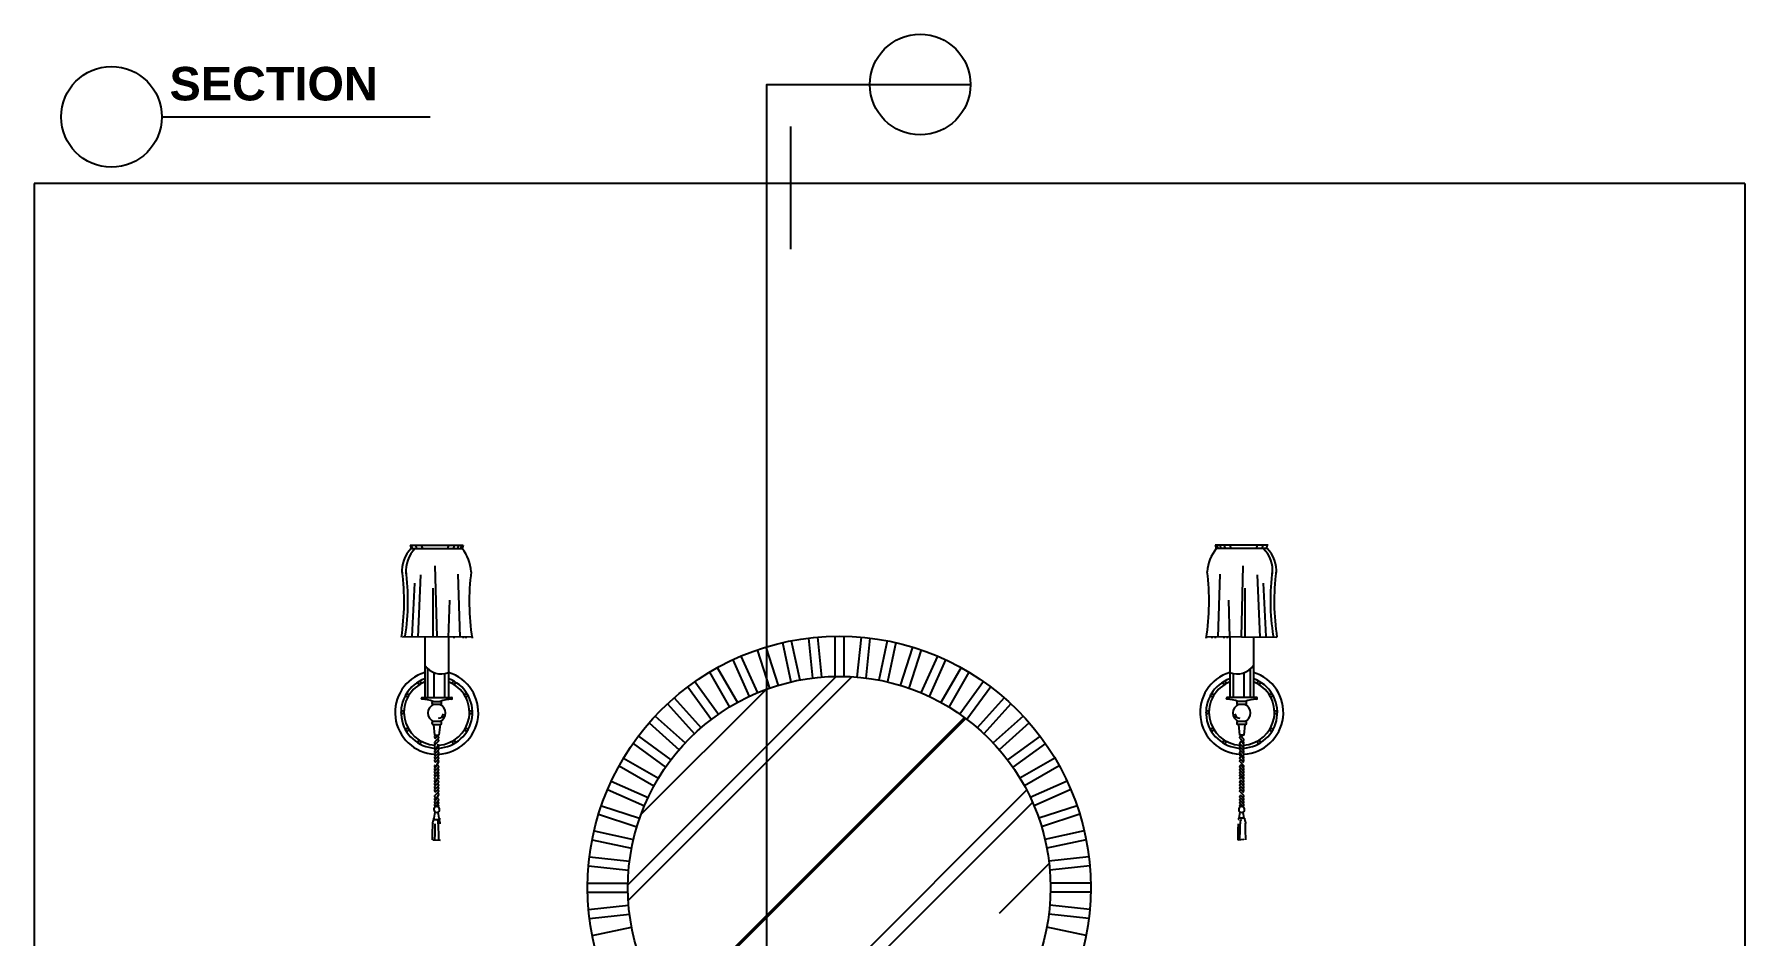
# Model space of a CAD drawing. Header units: inches. Extents: x 10 to 52.5, y 12.6 to 37.4.
# Drawn here: x 13.234 to 15.784, y 20.275 to 21.619 of the extents above; entities that cross this region are included whole.
import ezdxf

# ---------------------------------------------------------------- set-up
doc = ezdxf.new("R2010")
doc.units = ezdxf.units.IN
doc.header["$MEASUREMENT"] = 0
for name, color, linetype in [('02', 2, 'Continuous'), ('1', 1, 'Continuous'), ('4', 4, 'Continuous'), ('8', 8, 'Continuous')]:
    doc.layers.add(name, color=color, linetype=linetype)
doc.styles.add('HT', font='swisseb.ttf')

msp = doc.modelspace()

# ---------------------------------------------------------------- hatches: boundary and pattern name
at = {"layer": '8'}
h = msp.add_hatch(dxfattribs=at)
h.set_pattern_fill('AR-RROOF', color=256, scale=0.241, angle=45, style=0)
h.set_pattern_definition([(45, (23.80628, 18.5362), (0.204495, 0.545321), [3.615, -0.482, 1.205, -0.241]), (45, (23.94772, 18.84805), (-0.397062, 0.056236), [0.723, -0.07953, 1.446, -0.18075]), (45, (23.74663, 18.76625), (0.7719697, 1.0003228), [1.928, -0.3374, 0.964, -0.241])])
h.paths.add_polyline_path([(14.3257, 20.0511, 0.520819), (14.7487, 20.3471, 0.520819), (14.3257, 20.643)])
h.paths.add_polyline_path([(14.3257, 20.643, 0.315081), (14.1187, 20.3471, 0.315081), (14.3257, 20.0511)])

# ---------------------------------------------------------------- linework, layer by layer
at = {"layer": '02'}
for p, q in [((13.4238, 21.4962), (13.8238, 21.4962)), ((13.7943, 20.8576), (13.8731, 20.8576)), ((13.7943, 20.8576), (13.7958, 20.8525)), ((13.7955, 20.8577), (13.7971, 20.8527)), ((13.7958, 20.8525), (13.8715, 20.8525)), ((13.802, 20.8576), (13.8036, 20.8525)), ((13.8107, 20.8576), (13.8123, 20.8525)), ((13.8515, 20.8575), (13.85, 20.8525)), ((13.8596, 20.8573), (13.8581, 20.8522)), ((13.8661, 20.8575), (13.8645, 20.8525)), ((13.8706, 20.8575), (13.869, 20.8525)), ((13.8731, 20.8576), (13.8715, 20.8525)), ((15.0731, 20.8576), (14.9943, 20.8576)), ((14.9943, 20.8576), (14.9958, 20.8525)), ((15.0715, 20.8525), (14.9958, 20.8525)), ((14.9968, 20.8575), (14.9983, 20.8525)), ((15.0013, 20.8575), (15.0028, 20.8525)), ((15.0077, 20.8573), (15.0092, 20.8522)), ((15.0159, 20.8575), (15.0174, 20.8525)), ((15.0566, 20.8576), (15.0551, 20.8525)), ((15.0653, 20.8576), (15.0638, 20.8525)), ((15.0718, 20.8577), (15.0703, 20.8527)), ((13.8062, 20.7206), (13.8099, 20.8135)), ((13.8342, 20.721), (13.8313, 20.827)), ((13.8687, 20.7206), (13.8657, 20.8144)), ((14.9986, 20.7206), (15.0017, 20.8144)), ((15.0332, 20.721), (15.0361, 20.827)), ((15.0612, 20.7206), (15.0574, 20.8135)), ((13.7973, 20.7213), (13.8012, 20.8009)), ((13.8284, 20.7199), (13.8284, 20.7936)), ((15.039, 20.7199), (15.039, 20.7936)), ((15.0701, 20.7213), (15.0661, 20.8009)), ((13.8514, 20.7199), (13.8531, 20.7757)), ((15.0159, 20.7199), (15.0143, 20.7757)), ((13.7839, 20.7202), (13.7839, 20.7213)), ((13.7839, 20.7213), (13.8865, 20.7209)), ((13.7884, 20.7213), (13.7884, 20.7206)), ((13.7928, 20.7206), (13.7928, 20.7213)), ((13.7973, 20.7213), (13.7973, 20.7202)), ((13.8062, 20.7202), (13.8062, 20.7206)), ((13.815, 20.7216), (13.815, 20.7206)), ((13.8159, 20.7206), (13.8159, 20.6308)), ((13.8239, 20.7216), (13.8239, 20.7199)), ((13.8417, 20.7209), (13.8417, 20.7216)), ((13.8461, 20.7216), (13.8461, 20.7206)), ((13.8514, 20.7199), (13.8514, 20.6308)), ((13.8598, 20.7192), (13.8598, 20.7202)), ((13.8643, 20.7202), (13.8643, 20.7206)), ((13.8687, 20.7206), (13.8687, 20.7199)), ((13.8731, 20.7199), (13.8731, 20.7192)), ((13.8776, 20.7192), (13.8776, 20.7209)), ((13.8865, 20.7209), (13.8865, 20.7189)), ((14.3492, 20.7124), (14.3616, 20.6537)), ((14.3623, 20.7152), (14.3748, 20.6565)), ((14.3878, 20.7192), (14.3941, 20.6596)), ((14.4012, 20.7206), (14.4074, 20.661)), ((14.427, 20.722), (14.427, 20.662)), ((14.4404, 20.722), (14.4404, 20.662)), ((14.4662, 20.7206), (14.4599, 20.661)), ((14.4795, 20.7192), (14.4733, 20.6596)), ((14.5051, 20.7152), (14.4926, 20.6565)), ((14.5182, 20.7124), (14.5057, 20.6537)), ((15.0863, 20.7202), (14.9809, 20.7209)), ((14.9809, 20.7209), (14.9809, 20.7189)), ((14.9898, 20.7192), (14.9898, 20.7209)), ((14.9942, 20.7199), (14.9942, 20.7192)), ((14.9986, 20.7206), (14.9986, 20.7199)), ((15.0031, 20.7202), (15.0031, 20.7206)), ((15.0075, 20.7192), (15.0075, 20.7202)), ((15.012, 20.7199), (15.012, 20.7192)), ((15.0159, 20.7199), (15.0159, 20.6308)), ((15.0212, 20.7216), (15.0212, 20.7206)), ((15.0256, 20.7209), (15.0256, 20.7216)), ((15.0434, 20.7216), (15.0434, 20.7199)), ((15.0479, 20.7206), (15.0479, 20.7216)), ((15.0514, 20.7206), (15.0514, 20.6308)), ((15.0567, 20.7206), (15.0567, 20.7216)), ((15.0612, 20.7202), (15.0612, 20.7206)), ((15.0701, 20.7213), (15.0701, 20.7202)), ((15.0745, 20.7206), (15.0745, 20.7213)), ((15.079, 20.7213), (15.079, 20.7206)), ((15.0834, 20.7202), (15.0834, 20.7213)), ((14.275, 20.6868), (14.2995, 20.632)), ((14.2873, 20.6923), (14.3117, 20.6375)), ((14.3114, 20.7016), (14.33, 20.6445)), ((14.3242, 20.7057), (14.3427, 20.6486)), ((14.5432, 20.7057), (14.5246, 20.6486)), ((14.5559, 20.7016), (14.5374, 20.6445)), ((14.58, 20.6923), (14.5556, 20.6375)), ((14.5923, 20.6868), (14.5679, 20.632)), ((13.8205, 20.6308), (13.8205, 20.6734)), ((13.8301, 20.6308), (13.8301, 20.6676)), ((13.846, 20.6308), (13.846, 20.6662)), ((14.2404, 20.6684), (14.2704, 20.6164)), ((14.252, 20.6751), (14.282, 20.6231)), ((14.6153, 20.6751), (14.5853, 20.6231)), ((14.627, 20.6684), (14.597, 20.6164)), ((15.0214, 20.6308), (15.0214, 20.6662)), ((15.0372, 20.6308), (15.0372, 20.6676)), ((15.0468, 20.6308), (15.0468, 20.6734)), ((13.8115, 20.6308), (13.8559, 20.6308)), ((14.1878, 20.6302), (14.2279, 20.5856)), ((14.2079, 20.6464), (14.2431, 20.5979)), ((14.2187, 20.6543), (14.254, 20.6058)), ((14.6486, 20.6543), (14.6134, 20.6058)), ((14.6595, 20.6464), (14.6242, 20.5979)), ((14.6796, 20.6302), (14.6394, 20.5856)), ((15.0559, 20.6308), (15.0115, 20.6308)), ((13.8389, 20.6202), (13.8285, 20.6202)), ((14.1778, 20.6212), (14.218, 20.5766)), ((14.6895, 20.6212), (14.6494, 20.5766)), ((15.0389, 20.6202), (15.0285, 20.6202)), ((13.8389, 20.595), (13.8285, 20.595)), ((13.8287, 20.5905), (13.8303, 20.5744)), ((13.8386, 20.5905), (13.837, 20.5744)), ((14.1506, 20.5929), (14.1951, 20.5528)), ((14.1595, 20.6029), (14.2041, 20.5628)), ((14.7078, 20.6029), (14.6632, 20.5628)), ((14.7168, 20.5929), (14.6722, 20.5528)), ((15.0389, 20.595), (15.0285, 20.595)), ((15.0287, 20.5905), (15.0303, 20.5744)), ((15.0386, 20.5905), (15.037, 20.5744)), ((13.8303, 20.5744), (13.837, 20.5744)), ((13.8362, 20.5744), (13.8311, 20.569)), ((13.8362, 20.57), (13.8311, 20.5645)), ((13.8362, 20.5655), (13.8311, 20.5601)), ((13.8362, 20.5611), (13.8311, 20.5512)), ((13.8312, 20.5735), (13.8323, 20.5746)), ((13.8312, 20.5735), (13.8312, 20.5744)), ((14.1264, 20.562), (14.1749, 20.5267)), ((14.1343, 20.5729), (14.1828, 20.5376)), ((14.7331, 20.5729), (14.6845, 20.5376)), ((14.741, 20.562), (14.6924, 20.5267)), ((15.037, 20.5744), (15.0303, 20.5744)), ((15.0312, 20.5744), (15.0363, 20.569)), ((15.0312, 20.57), (15.0363, 20.5601)), ((15.0312, 20.5611), (15.0363, 20.5557)), ((15.0312, 20.5567), (15.0363, 20.5512)), ((15.0362, 20.5735), (15.035, 20.5746)), ((15.0362, 20.5735), (15.0362, 20.5744)), ((13.8362, 20.5478), (13.8311, 20.5424)), ((13.8362, 20.5436), (13.8311, 20.5382)), ((13.8362, 20.5347), (13.8311, 20.5251)), ((13.8362, 20.5522), (13.8312, 20.5469)), ((13.8362, 20.5392), (13.8312, 20.5338)), ((14.1056, 20.5287), (14.1576, 20.4987)), ((14.1123, 20.5403), (14.1643, 20.5103)), ((14.755, 20.5403), (14.7031, 20.5103)), ((14.7617, 20.5287), (14.7098, 20.4987)), ((15.0312, 20.5522), (15.0362, 20.5469)), ((15.0312, 20.5478), (15.0363, 20.5382)), ((15.0312, 20.5392), (15.0362, 20.5338)), ((15.0312, 20.5347), (15.0363, 20.5293)), ((15.0312, 20.5305), (15.0363, 20.5251)), ((13.8362, 20.5263), (13.8311, 20.5208)), ((13.8362, 20.5174), (13.8311, 20.512)), ((13.8362, 20.5132), (13.8311, 20.5029)), ((13.8362, 20.5039), (13.8311, 20.4985)), ((13.8362, 20.5218), (13.8312, 20.5165)), ((14.0939, 20.5057), (14.1487, 20.4813)), ((14.7735, 20.5057), (14.7186, 20.4813)), ((15.0312, 20.5263), (15.0363, 20.5208)), ((15.0312, 20.5218), (15.0362, 20.5165)), ((15.0312, 20.5174), (15.0363, 20.512)), ((15.0312, 20.5132), (15.0363, 20.5077)), ((15.0312, 20.5084), (15.0363, 20.5029)), ((15.0312, 20.5039), (15.0363, 20.4985)), ((13.8362, 20.499), (13.8311, 20.4936)), ((13.8362, 20.4946), (13.8311, 20.4891)), ((13.8362, 20.4857), (13.8311, 20.476)), ((13.8362, 20.4901), (13.8312, 20.4848)), ((13.8362, 20.477), (13.8312, 20.4717)), ((14.0884, 20.4934), (14.1432, 20.469)), ((14.7789, 20.4934), (14.7241, 20.469)), ((15.0312, 20.499), (15.0363, 20.4936)), ((15.0312, 20.4946), (15.0363, 20.4891)), ((15.0312, 20.4901), (15.0362, 20.4848)), ((15.0312, 20.4857), (15.0363, 20.4803)), ((15.0312, 20.4815), (15.0363, 20.476)), ((15.0312, 20.477), (15.0362, 20.4717)), ((13.8299, 20.4505), (13.8315, 20.4598)), ((13.8362, 20.4726), (13.8311, 20.4672)), ((13.8362, 20.4682), (13.8354, 20.4676)), ((13.8375, 20.4505), (13.8359, 20.4598)), ((14.075, 20.4565), (14.1321, 20.438)), ((14.0792, 20.4693), (14.1362, 20.4508)), ((14.7882, 20.4693), (14.7311, 20.4508)), ((14.7923, 20.4565), (14.7353, 20.438)), ((15.0299, 20.4505), (15.0315, 20.4598)), ((15.0312, 20.4726), (15.0363, 20.4672)), ((15.0312, 20.4682), (15.032, 20.4676)), ((15.0375, 20.4505), (15.0359, 20.4598)), ((13.8297, 20.4487), (13.8377, 20.4487)), ((14.0683, 20.4316), (14.127, 20.4191)), ((14.799, 20.4316), (14.7403, 20.4191)), ((15.0377, 20.4505), (15.0296, 20.4505)), ((13.8281, 20.4186), (13.8388, 20.4181)), ((13.8346, 20.4184), (13.8346, 20.4181)), ((13.8388, 20.4181), (13.8388, 20.4186)), ((14.0655, 20.4184), (14.1242, 20.406)), ((14.8018, 20.4184), (14.7431, 20.406)), ((15.0369, 20.4189), (15.0285, 20.4181)), ((15.0285, 20.4181), (15.0285, 20.4186)), ((15.0348, 20.4189), (15.0348, 20.4184)), ((15.0369, 20.4186), (15.0369, 20.4189)), ((14.0601, 20.3796), (14.1198, 20.3733)), ((14.0615, 20.3929), (14.1212, 20.3866)), ((14.8059, 20.3929), (14.7462, 20.3866)), ((14.8073, 20.3796), (14.7476, 20.3733)), ((14.0587, 20.3538), (14.1187, 20.3538)), ((14.8086, 20.3538), (14.7486, 20.3538)), ((14.0587, 20.3403), (14.1187, 20.3403)), ((14.8086, 20.3403), (14.7486, 20.3403)), ((14.0601, 20.3145), (14.1198, 20.3208)), ((14.0615, 20.3012), (14.1212, 20.3075)), ((14.8059, 20.3012), (14.7462, 20.3075)), ((14.8073, 20.3145), (14.7476, 20.3208)), ((14.0655, 20.2757), (14.1242, 20.2881)), ((14.8018, 20.2757), (14.7431, 20.2881))]:
    msp.add_line(p, q, dxfattribs=at)
for points in [[(14.3257, 18.9058), (14.3257, 21.5444), (14.6294, 21.5444)], [(13.8285, 20.6246), (13.8389, 20.6246)], [(15.0389, 20.6246), (15.0285, 20.6246)], [(13.8285, 20.5905), (13.8389, 20.5905)], [(15.0389, 20.5905), (15.0285, 20.5905)]]:
    msp.add_lwpolyline(points, dxfattribs=at)
for centre, radius in [((14.5544, 21.5444), 0.075), ((13.3488, 21.4962), 0.075), ((13.7895, 20.6338), 0.00222), ((13.8082, 20.6524), 0.00222), ((13.8592, 20.6524), 0.00222), ((13.8778, 20.6338), 0.00222), ((14.9895, 20.6338), 0.00222), ((15.0082, 20.6524), 0.00222), ((15.0592, 20.6524), 0.00222), ((15.0778, 20.6338), 0.00222), ((13.7827, 20.6083), 0.00222), ((13.8847, 20.6083), 0.00222), ((14.9827, 20.6083), 0.00222), ((15.0847, 20.6083), 0.00222), ((13.7895, 20.5828), 0.00222), ((13.8778, 20.5828), 0.00222), ((14.9895, 20.5828), 0.00222), ((15.0778, 20.5828), 0.00222), ((13.8082, 20.5641), 0.00222), ((13.8592, 20.5641), 0.00222), ((15.0082, 20.5641), 0.00222), ((15.0592, 20.5641), 0.00222)]:
    msp.add_circle(centre, radius, dxfattribs=at)
for centre, radius, start, end in [((13.8277, 20.8196), 0.0458, 134.0705, 185.5619), ((13.8334, 20.8196), 0.0458, 134.0705, 185.5619), ((13.8244, 20.814), 0.0609, 3.854, 39.2535), ((15.043, 20.814), 0.0609, 140.7465, 176.146), ((15.034, 20.8196), 0.0458, 354.4381, 45.9295), ((15.0397, 20.8196), 0.0458, 354.4381, 45.9295), ((13.4324, 20.7734), 0.3527, 351.338, 7.2898), ((13.4381, 20.7753), 0.3527, 351.338, 7.2898), ((14.2349, 20.7734), 0.3527, 172.7102, 188.8689), ((14.6324, 20.7734), 0.3527, 351.1311, 7.2898), ((15.4292, 20.7753), 0.3527, 172.7102, 188.662), ((15.4349, 20.7734), 0.3527, 172.7102, 188.662), ((13.8337, 20.6083), 0.0621, 106.6015, 267.1809), ((13.8337, 20.6083), 0.0532, 109.4712, 267.3319), ((13.8405, 20.6958), 0.03, 214.9037, 291.2265), ((13.8337, 20.6083), 0.0621, 272.2867, 73.3985), ((13.8337, 20.6083), 0.0532, 272.6681, 70.5288), ((15.0337, 20.6083), 0.0621, 106.6015, 267.7133), ((15.0337, 20.6083), 0.0532, 109.4712, 267.3319), ((15.0268, 20.6958), 0.03, 248.7735, 325.0963), ((15.0337, 20.6083), 0.0532, 272.6681, 70.5288), ((15.0337, 20.6083), 0.0621, 272.8191, 73.3985), ((13.8337, 20.6083), 0.0488, 111.3237, 267.0892), ((13.812, 20.6294), 0.00141, 108.9885, 251.0115), ((13.8337, 20.6083), 0.0488, 272.9108, 68.6763), ((13.8554, 20.6294), 0.00141, 288.9885, 71.0115), ((15.0337, 20.6083), 0.0488, 111.3237, 267.0892), ((15.012, 20.6294), 0.00141, 108.9885, 251.0115), ((15.0337, 20.6083), 0.0488, 272.9108, 68.6763), ((15.0554, 20.6294), 0.00141, 288.9885, 71.0115), ((13.8108, 20.5818), 0.0463, 67.5143, 89.1021), ((13.8337, 20.6076), 0.0133, 108.7431, 251.2569), ((13.8286, 20.6224), 0.00222, 86.7736, 273.2264), ((13.836, 20.6074), 0.00788, 272.8101, 350.207), ((13.8337, 20.6076), 0.0133, 288.7431, 71.2569), ((13.8388, 20.6224), 0.00222, 266.7736, 93.2264), ((13.8566, 20.5818), 0.0463, 90.8979, 112.4857), ((15.0108, 20.5818), 0.0463, 67.5143, 89.1021), ((15.0337, 20.6076), 0.0133, 108.7431, 251.2569), ((15.0314, 20.6074), 0.00788, 189.793, 267.1899), ((15.0286, 20.6224), 0.00222, 86.7736, 273.2264), ((15.0337, 20.6076), 0.0133, 288.7431, 71.2569), ((15.0388, 20.6224), 0.00222, 266.7736, 93.2264), ((15.0566, 20.5818), 0.0463, 90.8979, 112.4857), ((13.8286, 20.5927), 0.00222, 86.7736, 273.2264), ((13.8388, 20.5927), 0.00222, 266.7736, 93.2264), ((15.0286, 20.5927), 0.00222, 86.7736, 273.2264), ((15.0388, 20.5927), 0.00222, 266.7736, 93.2264), ((13.8323, 20.572), 0.0019, 125.393, 264.9017), ((13.8323, 20.5631), 0.0019, 125.393, 264.9017), ((13.8323, 20.5587), 0.0019, 125.393, 264.9017), ((13.8323, 20.5542), 0.0019, 125.393, 264.9017), ((13.835, 20.5712), 0.00165, 313.1818, 103.9706), ((13.835, 20.5667), 0.00165, 313.1818, 103.9706), ((13.835, 20.5579), 0.00165, 313.1818, 103.9706), ((13.835, 20.5534), 0.00165, 313.1818, 103.9706), ((15.0323, 20.5712), 0.00165, 76.0294, 226.8182), ((15.0323, 20.5623), 0.00165, 76.0294, 226.8182), ((15.0323, 20.5579), 0.00165, 76.0294, 226.8182), ((15.0323, 20.5534), 0.00165, 76.0294, 226.8182), ((15.0351, 20.5675), 0.0019, 275.0983, 54.607), ((15.0351, 20.5631), 0.0019, 275.0983, 54.607), ((15.0351, 20.5587), 0.0019, 275.0983, 54.607), ((15.0351, 20.5542), 0.0019, 275.0983, 54.607), ((13.8323, 20.5498), 0.0019, 125.393, 264.9017), ((13.8323, 20.5454), 0.0019, 125.393, 264.9017), ((13.8323, 20.5412), 0.0019, 125.393, 264.9017), ((13.8323, 20.5367), 0.0019, 125.393, 264.9017), ((13.8323, 20.5279), 0.0019, 125.393, 264.9017), ((13.835, 20.549), 0.00165, 313.1818, 103.9706), ((13.835, 20.5404), 0.00165, 313.1818, 103.9706), ((13.835, 20.5359), 0.00165, 313.1818, 103.9706), ((13.835, 20.5275), 0.00165, 313.1818, 103.9706), ((13.835, 20.5448), 0.00165, 313.1818, 94.4992), ((15.0323, 20.549), 0.00165, 76.0294, 226.8182), ((15.0323, 20.5448), 0.00165, 85.5008, 226.8182), ((15.0323, 20.5404), 0.00165, 76.0294, 226.8182), ((15.0323, 20.5359), 0.00165, 76.0294, 226.8182), ((15.0323, 20.5275), 0.00165, 76.0294, 226.8182), ((15.0351, 20.5498), 0.0019, 275.0983, 54.607), ((15.0351, 20.5454), 0.0019, 275.0983, 54.607), ((15.0351, 20.5412), 0.0019, 275.0983, 54.607), ((15.0351, 20.5367), 0.0019, 275.0983, 54.607), ((15.0351, 20.5279), 0.0019, 275.0983, 54.607), ((13.8323, 20.5234), 0.0019, 125.393, 264.9017), ((13.8323, 20.5194), 0.0019, 125.393, 264.9017), ((13.8323, 20.515), 0.0019, 125.393, 264.9017), ((13.8323, 20.5105), 0.0019, 125.393, 264.9017), ((13.8323, 20.5059), 0.0019, 125.393, 264.9017), ((13.8323, 20.5015), 0.0019, 125.393, 264.9017), ((13.835, 20.523), 0.00165, 313.1818, 103.9706), ((13.835, 20.5186), 0.00165, 313.1818, 103.9706), ((13.835, 20.5144), 0.00165, 313.1818, 103.9706), ((13.835, 20.5101), 0.00165, 313.1818, 103.9706), ((13.835, 20.5051), 0.00165, 313.1818, 103.9706), ((15.0323, 20.523), 0.00165, 76.0294, 226.8182), ((15.0323, 20.5186), 0.00165, 76.0294, 226.8182), ((15.0323, 20.5144), 0.00165, 76.0294, 226.8182), ((15.0323, 20.5101), 0.00165, 76.0294, 226.8182), ((15.0323, 20.5046), 0.00165, 76.0294, 226.8182), ((15.0351, 20.5234), 0.0019, 275.0983, 54.607), ((15.0351, 20.5194), 0.0019, 275.0983, 54.607), ((15.0351, 20.515), 0.0019, 275.0983, 54.607), ((15.0351, 20.5105), 0.0019, 275.0983, 54.607), ((15.0351, 20.5059), 0.0019, 275.0983, 54.607), ((15.0351, 20.501), 0.0019, 275.0983, 54.607), ((13.8323, 20.4966), 0.0019, 125.393, 264.9017), ((13.8323, 20.4921), 0.0019, 125.393, 264.9017), ((13.8323, 20.4833), 0.0019, 125.393, 264.9017), ((13.8323, 20.479), 0.0019, 125.393, 264.9017), ((13.835, 20.5002), 0.00165, 313.1818, 103.9706), ((13.835, 20.4958), 0.00165, 313.1818, 103.9706), ((13.835, 20.4913), 0.00165, 313.1818, 103.9706), ((13.835, 20.4869), 0.00165, 313.1818, 103.9706), ((13.835, 20.4782), 0.00165, 313.1818, 103.9706), ((15.0323, 20.5002), 0.00165, 76.0294, 226.8182), ((15.0323, 20.4958), 0.00165, 76.0294, 226.8182), ((15.0323, 20.4913), 0.00165, 76.0294, 226.8182), ((15.0323, 20.4827), 0.00165, 76.0294, 226.8182), ((15.0323, 20.4782), 0.00165, 76.0294, 226.8182), ((15.0351, 20.4966), 0.0019, 275.0983, 54.607), ((15.0351, 20.4921), 0.0019, 275.0983, 54.607), ((15.0351, 20.4833), 0.0019, 275.0983, 54.607), ((15.0351, 20.479), 0.0019, 275.0983, 54.607), ((13.8337, 20.4636), 0.00436, 300.4654, 239.5346), ((13.8323, 20.4746), 0.0019, 125.393, 264.9017), ((13.8323, 20.4702), 0.0019, 125.393, 264.9017), ((13.8337, 20.4642), 0.00491, 243.1916, 296.8084), ((13.835, 20.4738), 0.00165, 313.1818, 103.9706), ((13.835, 20.4694), 0.00165, 313.1818, 103.9706), ((15.0337, 20.4636), 0.00436, 300.4654, 239.5346), ((15.0323, 20.4738), 0.00165, 76.0294, 226.8182), ((15.0323, 20.4694), 0.00165, 76.0294, 226.8182), ((15.0337, 20.4642), 0.00491, 243.1916, 296.8084), ((15.0351, 20.4746), 0.0019, 275.0983, 54.607), ((15.0351, 20.4702), 0.0019, 275.0983, 54.607), ((10.153, 20.4984), 3.6752, 358.7564, 359.1253), ((13.8358, 20.4433), 0.00818, 138.8527, 187.5059), ((13.8298, 20.4496), 0.000894, 82.0787, 282.2469), ((10.1567, 20.4984), 3.6752, 358.7564, 359.1253), ((13.8279, 20.4433), 0.00818, 352.4941, 41.1473), ((17.5107, 20.4984), 3.6752, 180.8747, 181.2436), ((13.8305, 20.4433), 0.00818, 352.4941, 41.1473), ((13.8376, 20.4496), 0.000894, 257.7531, 97.9213), ((11.354, 20.4984), 3.6752, 358.7564, 359.1253), ((15.0298, 20.4496), 0.000894, 82.0787, 282.2469), ((11.3567, 20.4984), 3.6752, 358.7564, 359.1253), ((15.0395, 20.4433), 0.00818, 138.8527, 187.5059), ((15.0376, 20.4496), 0.000894, 257.7531, 97.9213), ((15.0315, 20.4433), 0.00818, 352.4941, 41.1473), ((18.7136, 20.4984), 3.6752, 180.8747, 181.2436)]:
    msp.add_arc(centre, radius, start, end, dxfattribs=at)
at = {"layer": '1'}
msp.add_lwpolyline([(14.3615, 21.2991), (14.3615, 21.4817)], dxfattribs=at)
at = {"layer": '4'}
for p, q in [((15.7837, 21.3969), (13.2337, 21.3969)), ((13.2337, 21.3969), (13.2337, 18.9969)), ((15.7837, 21.3969), (15.7837, 18.9969))]:
    msp.add_line(p, q, dxfattribs=at)
for radius in [0.375, 0.315]:
    msp.add_circle((14.4337, 20.3471), radius, dxfattribs=at)

# ---------------------------------------------------------------- texts
at = {"layer": '02', "style": 'HT'}
msp.add_text('SECTION', height=0.05, dxfattribs=at).set_placement((13.4354, 21.5207))

doc.saveas('drawing.dxf')
